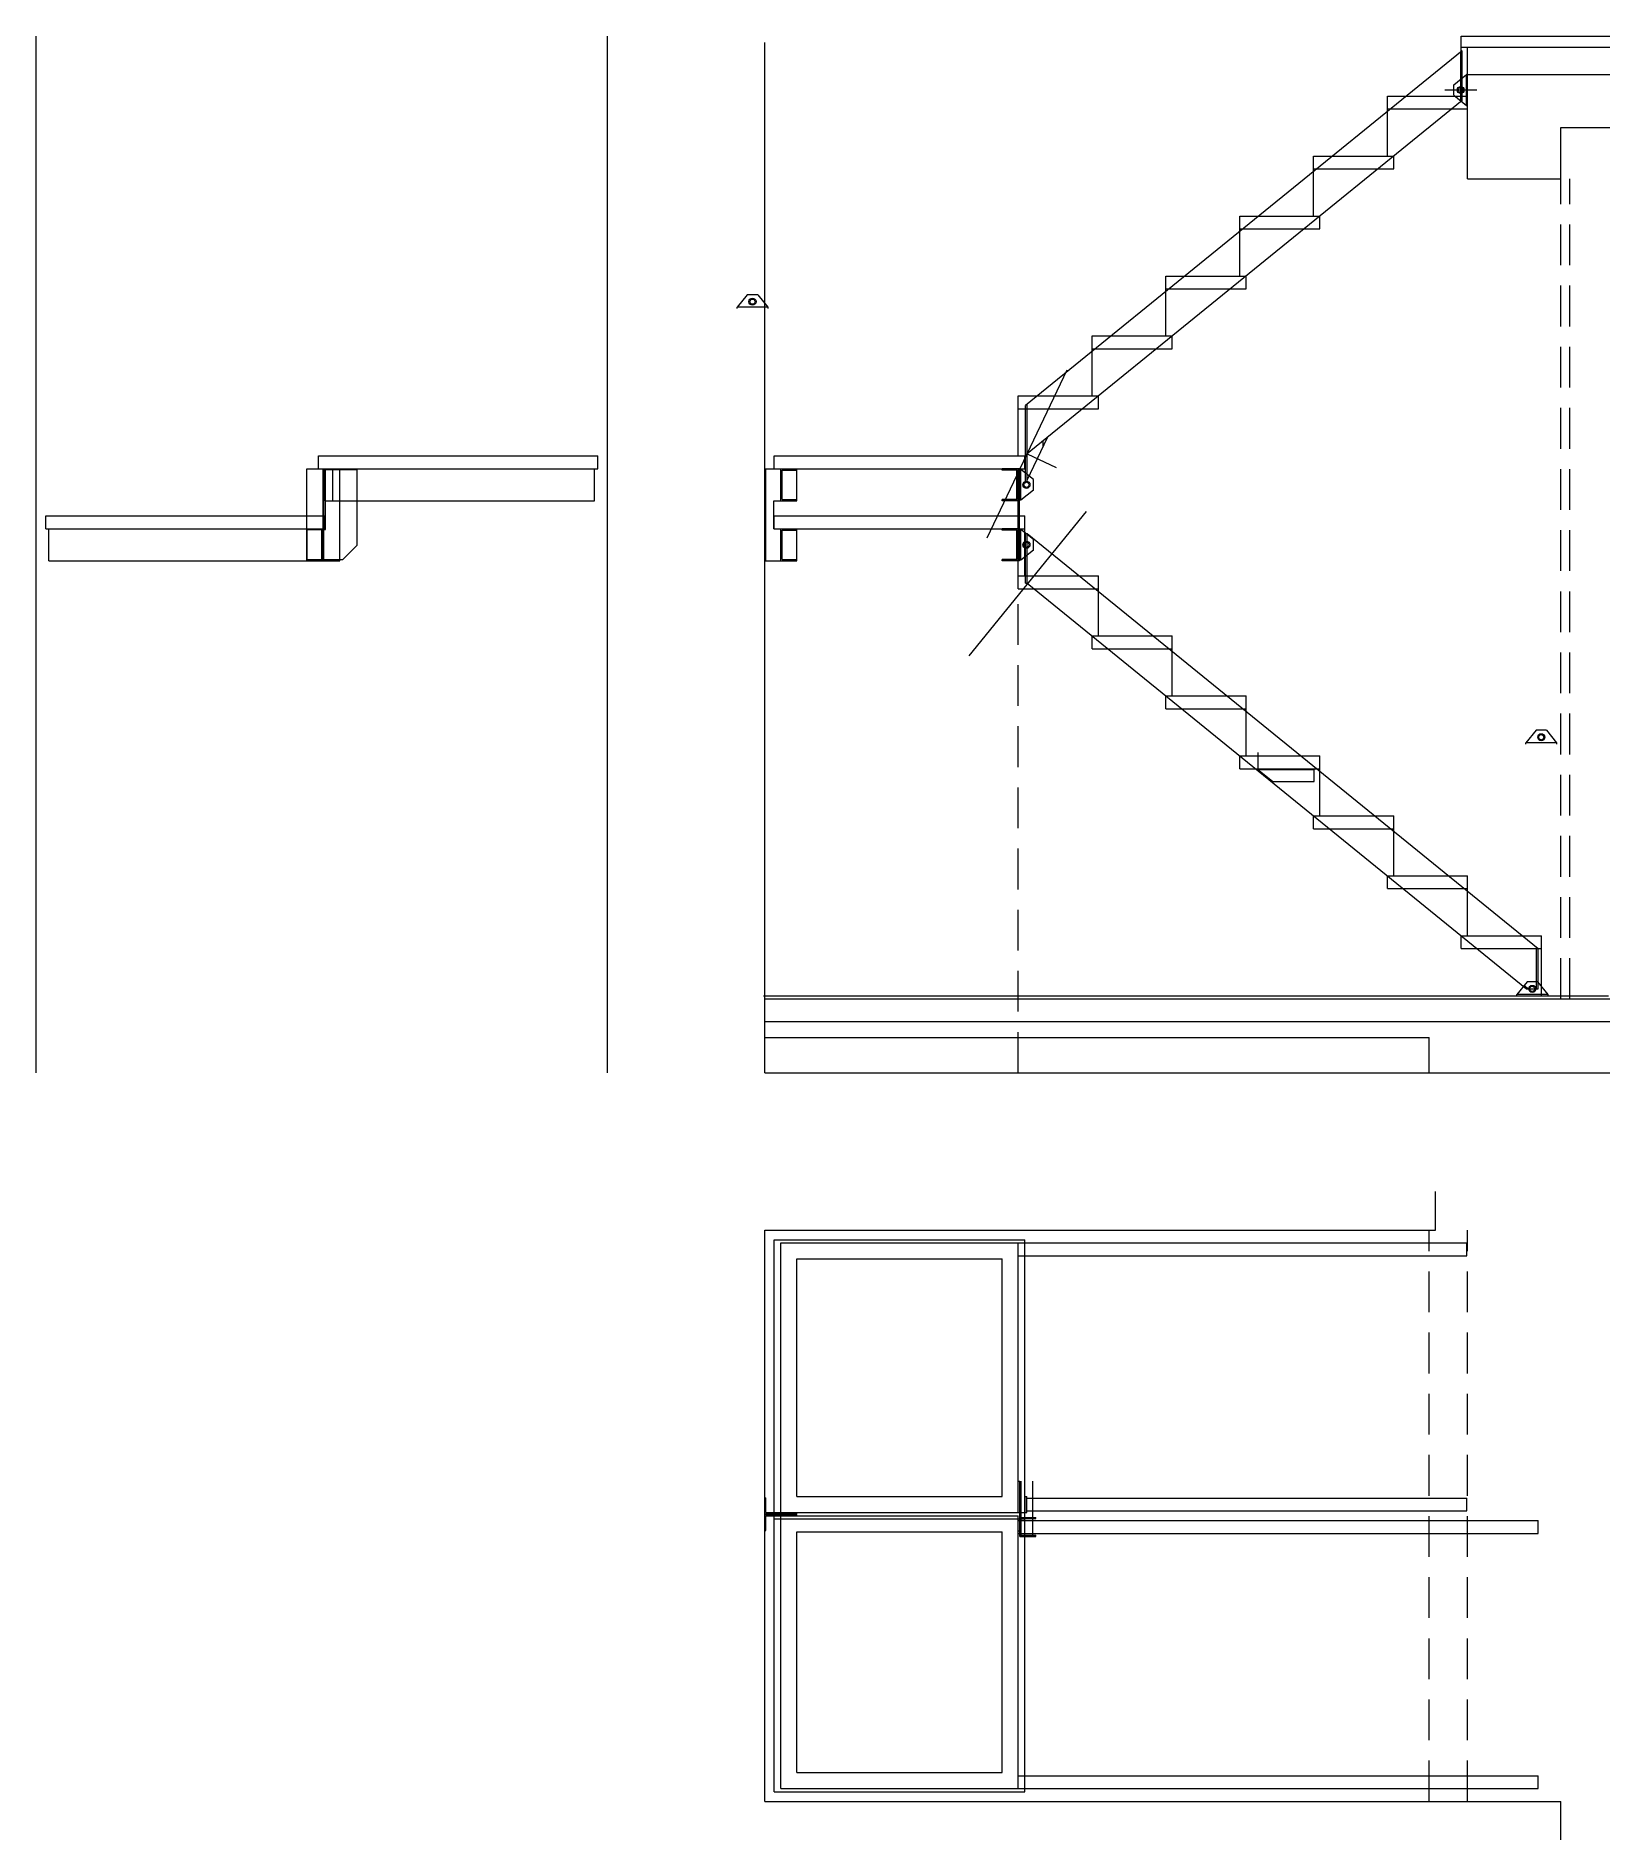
# Model space of a CAD drawing. Header units: millimetres. Extents: x -228 to 262, y -263 to 299.
import ezdxf

# ---------------------------------------------------------------- set-up
doc = ezdxf.new("R2010")
doc.units = ezdxf.units.MM
doc.linetypes.add('DASHED', pattern=[19.05, 12.7, -6.35])
doc.layers.get('0').update_dxf_attribs({"linetype": 'CONTINUOUS', "lineweight": 0})
for name, color, linetype, lineweight in [('blacha', 6, 'CONTINUOUS', 0), ('Stal', 1, 'CONTINUOUS', 0), ('wymiary', 87, 'CONTINUOUS', 0)]:
    doc.layers.add(name, color=color, linetype=linetype, lineweight=lineweight)

msp = doc.modelspace()

# ---------------------------------------------------------------- linework, layer by layer
for p, q in [((-228, -24), (-228, 299)), ((-50, -24), (-50, 299)), ((216, 280.31), (216, 299)), ((-1, -24), (-1, 297)), ((218, 254.5), (218, 295.5)), ((193, 261.62), (193, 280.31)), ((193, 280.31), (218, 280.31)), ((193, 276.31), (218, 276.31)), ((170, 242.94), (170, 261.62)), ((170, 261.62), (195, 261.62)), ((195, 257.62), (195, 261.62)), ((170, 257.62), (195, 257.62)), ((147, 224.25), (147, 242.94)), ((147, 242.94), (172, 242.94)), ((172, 238.94), (172, 242.94)), ((147, 238.94), (172, 238.94)), ((124, 205.56), (124, 224.25)), ((124, 224.25), (149, 224.25)), ((124, 220.25), (149, 220.25)), ((149, 220.25), (149, 224.25)), ((101, 186.88), (101, 205.56)), ((101, 205.56), (126, 205.56)), ((126, 201.56), (126, 205.56)), ((101, 201.56), (126, 201.56)), ((78, 168.19), (78, 186.88)), ((78, 186.88), (103, 186.88)), ((103, 182.88), (103, 186.88)), ((78, 182.88), (103, 182.88)), ((-140, 164.19), (-140, 168.19)), ((-140, 168.19), (-53, 168.19)), ((-140, 164.19), (-53, 164.19)), ((-53, 164.19), (-53, 168.19)), ((2, 168.19), (80, 168.19)), ((2, 164.19), (2, 168.19)), ((2, 164.19), (80, 164.19)), ((80, 164.19), (80, 168.19)), ((-225, 145.5), (-225, 149.5)), ((-225, 149.5), (-138, 149.5)), ((-138, 145.5), (-138, 149.5)), ((2, 149.5), (80, 149.5)), ((2, 145.5), (2, 149.5)), ((80, 130.81), (80, 149.5)), ((-225, 145.5), (-138, 145.5)), ((2, 145.5), (80, 145.5)), ((78, 130.81), (103, 130.81)), ((78, 126.81), (78, 130.81)), ((103, 112.12), (103, 130.81)), ((78, 126.81), (103, 126.81)), ((101, 108.12), (101, 112.12)), ((101, 112.12), (126, 112.12)), ((101, 108.12), (126, 108.12)), ((126, 93.44), (126, 112.12)), ((124, 93.44), (149, 93.44)), ((124, 89.44), (124, 93.44)), ((149, 74.75), (149, 93.44)), ((124, 89.44), (149, 89.44)), ((147, 74.75), (172, 74.75)), ((147, 70.75), (147, 74.75)), ((172, 56.06), (172, 74.75)), ((147, 70.75), (172, 70.75)), ((170, 56.06), (195, 56.06)), ((170, 52.06), (170, 56.06)), ((170, 52.06), (195, 52.06)), ((195, 37.37), (195, 56.06)), ((193, 37.37), (218, 37.37)), ((193, 33.38), (193, 37.37)), ((218, 18.69), (218, 37.37)), ((193, 33.38), (218, 33.38)), ((216, 18.69), (241, 18.69)), ((216, 14.69), (216, 18.69)), ((241, 0), (241, 18.69)), ((216, 14.69), (241, 14.69)), ((-1.39, 0), (261.94, 0)), ((-1, -1), (262.33, -1)), ((-1, -8), (262.33, -8)), ((-1, -13), (206, -13)), ((206, -24), (206, -13)), ((-1, -24), (262.33, -24)), ((-1, -251), (-1, -73)), ((-1, -73), (208, -73)), ((2, -248), (2, -76)), ((2, -76), (80, -76)), ((80, -248), (80, -76)), ((2, -163), (80, -163)), ((-1, -251), (247, -251)), ((2, -248), (80, -248)), ((247, -263), (247, -251))]:
    msp.add_line(p, q)
at = {"linetype": 'CONTINUOUS'}
for p, q in [((216, 299), (262.33, 299)), ((216, 295.5), (262.33, 295.5)), ((218, 287), (262.33, 287)), ((247, 270.5), (262.33, 270.5)), ((247, 254.5), (247, 270.5)), ((218, 254.5), (247, 254.5)), ((208, -73), (208, -61))]:
    msp.add_line(p, q, dxfattribs=at)
at = {"linetype": 'DASHED'}
for p, q in [((247, -1), (247, 254.5)), ((206, -251), (206, -73)), ((218, -251), (218, -73)), ((2, -161), (80, -161))]:
    msp.add_line(p, q, dxfattribs=at)
at = {"lineweight": -3}
msp.add_line((220, -1), (220, -1), dxfattribs=at)
at = {"layer": 'blacha'}
for p, q in [((213.7, 283.83), (217.6, 287)), ((217.6, 277.4), (217.6, 287)), ((218, 287), (217.6, 287)), ((213.7, 280.57), (213.7, 283.83)), ((213.7, 280.57), (217.6, 277.4)), ((217.6, 277.4), (218, 277.4)), ((-6.43, 218.4), (-9.6, 214.5)), ((0, 214.5), (-9.6, 214.5)), ((-9.6, 214.1), (-9.6, 214.5)), ((-3.17, 218.4), (-6.43, 218.4)), ((-3.17, 218.4), (0, 214.5)), ((0, 214.5), (0, 214.1)), ((-137.8, 163.94), (-128, 163.94)), ((-137.8, 145.3), (-137.8, 163.94)), ((-128, 140.42), (-128, 163.94)), ((78.4, 163.99), (78.8, 163.99)), ((78.8, 154.39), (78.8, 163.99)), ((82.7, 160.82), (78.8, 163.99)), ((82.7, 157.56), (78.8, 154.39)), ((82.7, 157.56), (82.7, 160.82)), ((78.8, 154.39), (78.4, 154.39)), ((-143.5, 135.94), (-143.5, 145.3)), ((-143.5, 145.3), (-137.8, 145.3)), ((78.4, 145.3), (78.8, 145.3)), ((78.8, 135.7), (78.8, 145.3)), ((82.7, 142.13), (78.8, 145.3)), ((82.7, 138.87), (82.7, 142.13)), ((-143.5, 135.94), (-132.48, 135.94)), ((-132.48, 135.94), (-128, 140.42)), ((78.8, 135.7), (78.4, 135.7)), ((82.7, 138.87), (78.8, 135.7)), ((239.31, 82.7), (236.14, 78.8)), ((245.74, 78.8), (236.14, 78.8)), ((236.14, 78.4), (236.14, 78.8)), ((242.57, 82.7), (239.31, 82.7)), ((242.57, 82.7), (245.74, 78.8)), ((245.74, 78.8), (245.74, 78.4)), ((236.52, 4.3), (233.35, 0.4)), ((242.95, 0.4), (233.35, 0.4)), ((233.35, 0), (233.35, 0.4)), ((239.78, 4.3), (236.52, 4.3)), ((239.78, 4.3), (242.95, 0.4)), ((242.95, 0.4), (242.95, 0)), ((78, -151.2), (78.5, -151.2)), ((78.5, -168.5), (78.5, -151.2)), ((78.9, -168.5), (78.9, -151.2)), ((82.5, -168.5), (82.5, -151.2)), ((78, -161), (78.5, -161)), ((78.5, -162.5), (83.5, -162.5)), ((78.9, -168.1), (78.9, -162.9)), ((78.9, -162.9), (83.5, -162.9)), ((83.5, -162.9), (83.5, -162.5)), ((78, -166.7), (78.5, -166.7)), ((78.5, -168.5), (83.5, -168.5)), ((78.9, -168.1), (83.5, -168.1)), ((83.5, -168.5), (83.5, -168.1))]:
    msp.add_line(p, q, dxfattribs=at)
at = {"layer": 'blacha', "linetype": 'DASHED'}
for p, q in [((249.8, -1), (249.8, 254.5)), ((-135.5, 154.19), (-135.5, 164.19))]:
    msp.add_line(p, q, dxfattribs=at)
at = {"layer": 'blacha'}
for centre in [(215.85, 282.2), (-4.8, 216.25), (80.55, 159.19), (80.55, 140.5), (240.94, 80.55), (238.15, 2.15)]:
    msp.add_circle(centre, 0.8, dxfattribs=at)
at = {"layer": 'Stal'}
for p, q in [((216.35, 294.43), (80.3, 183.89)), ((215.85, 278.57), (215.85, 294.03)), ((216.35, 278.97), (216.35, 294.43)), ((216.35, 278.97), (80.3, 168.43)), ((80.3, 160.26), (80.3, 183.89)), ((80.8, 160.26), (80.8, 184.3)), ((80.8, 160.69), (87.12, 173.97)), ((85.8, 171.2), (85.8, 172.9)), ((-143.6, 135.5), (-143.6, 164.19)), ((-143.6, 164.19), (-54, 164.19)), ((-138.6, 135.5), (-138.6, 164.19)), ((-138.4, 135.5), (-138.4, 164.19)), ((-138, 154.19), (-138, 164.19)), ((-133.4, 135.5), (-133.4, 164.19)), ((-54, 154.19), (-54, 164.19)), ((-1, 135.5), (-1, 164.19)), ((-1, 164.19), (9, 164.19)), ((-0.6, 135.5), (-0.6, 164.19)), ((4, 154.19), (4, 164.19)), ((4.4, 154.59), (4.4, 163.79)), ((4.4, 163.79), (9, 163.79)), ((9, 154.19), (9, 164.19)), ((73, 163.79), (73, 164.19)), ((78.4, 164.19), (73, 164.19)), ((77.6, 163.79), (73, 163.79)), ((77.6, 154.59), (77.6, 163.79)), ((78, 135.5), (78, 164.19)), ((78.4, 135.5), (78.4, 164.19)), ((-138, 154.19), (-54, 154.19)), ((1.8, 154.19), (9, 154.19)), ((1.8, 145.5), (1.8, 154.19)), ((4.4, 154.59), (9, 154.59)), ((77.6, 154.59), (73, 154.59)), ((73, 154.19), (73, 154.59)), ((78, 154.19), (73, 154.19)), ((-224, 135.5), (-224, 145.5)), ((-224, 145.5), (-139, 145.5)), ((-139, 135.5), (-139, 145.5)), ((1.8, 145.5), (9, 145.5)), ((4, 135.5), (4, 145.5)), ((4.4, 135.9), (4.4, 145.1)), ((4.4, 145.1), (9, 145.1)), ((9, 135.5), (9, 145.5)), ((78, 145.5), (73, 145.5)), ((73, 145.1), (73, 145.5)), ((77.6, 145.1), (73, 145.1)), ((77.6, 135.9), (77.6, 145.1)), ((80.3, 144), (80.8, 144)), ((80.3, 128.54), (80.3, 144)), ((80.8, 144), (239.95, 14.69)), ((80.8, 128.54), (80.8, 144)), ((-224, 135.5), (-133.4, 135.5)), ((-1, 135.5), (9, 135.5)), ((4.4, 135.9), (9, 135.9)), ((77.6, 135.9), (73, 135.9)), ((73, 135.5), (73, 135.9)), ((78.4, 135.5), (73, 135.5)), ((80.3, 128.54), (80.8, 128.54)), ((80.8, 128.54), (236.35, 2.15)), ((152.72, 70.45), (152.72, 75.75)), ((152.57, 70.57), (157.27, 66.75)), ((152.72, 70.45), (170.16, 70.45)), ((170.16, 66.75), (170.16, 70.75)), ((157.27, 66.75), (170.16, 66.75)), ((239.45, 2.15), (239.45, 15.09)), ((239.95, 2.15), (239.95, 14.69)), ((235.66, 3.23), (236.99, 2.15)), ((236.35, 2.15), (239.95, 2.15)), ((4, -77), (78, -77)), ((4, -161), (4, -77)), ((78, -77), (217.8, -77)), ((78, -161), (78, -77)), ((217.8, -81), (217.8, -77)), ((9, -82), (73, -82)), ((9, -156), (9, -82)), ((73, -156), (73, -82)), ((78, -81), (217.8, -81)), ((-1, -161.4), (-1, -156.4)), ((-1, -156.4), (-0.6, -156.4)), ((-0.6, -161), (-0.6, -156.4)), ((9, -156), (73, -156)), ((80.2, -156), (80.7, -156)), ((80.2, -161), (80.2, -156)), ((80.7, -161), (80.7, -156)), ((80.7, -156.5), (217.8, -156.5)), ((217.8, -160.5), (217.8, -156.5)), ((-1, -161.4), (9, -161.4)), ((-1, -161.5), (9, -161.5)), ((-1, -166.6), (-1, -161.6)), ((-1, -161.6), (9, -161.6)), ((-0.6, -161), (78, -161)), ((-0.6, -162), (78, -162)), ((-0.6, -166.6), (-0.6, -162)), ((4, -247), (4, -162)), ((9, -161.4), (9, -161)), ((9, -162), (9, -161.6)), ((78, -247), (78, -162)), ((80.2, -161), (80.7, -161)), ((80.7, -160.5), (217.8, -160.5)), ((-1, -166.6), (-0.6, -166.6)), ((9, -242), (9, -167)), ((9, -167), (73, -167)), ((73, -242), (73, -167)), ((78, -163.5), (239.95, -163.5)), ((78, -167.5), (239.95, -167.5)), ((239.95, -167.5), (239.95, -163.5)), ((4, -247), (78, -247)), ((9, -242), (73, -242)), ((78, -243), (239.95, -243)), ((78, -247), (239.95, -247)), ((239.95, -247), (239.95, -243))]:
    msp.add_line(p, q, dxfattribs=at)
for centre in [(215.85, 282.2), (-4.8, 216.25), (80.55, 159.19), (80.55, 140.5), (240.94, 80.55), (238.15, 2.15)]:
    msp.add_circle(centre, 1.1, dxfattribs=at)
at = {"layer": 'wymiary'}
for p, q in [((210.85, 282.2), (220.85, 282.2)), ((68.34, 142.65), (93.26, 195.02)), ((80.8, 168.84), (89.83, 164.54)), ((62.66, 105.91), (99.24, 150.92))]:
    msp.add_line(p, q, dxfattribs=at)
at = {"layer": 'wymiary', "linetype": 'DASHED'}
msp.add_line((78, -24), (78, 140.5), dxfattribs=at)

doc.saveas('drawing.dxf')
